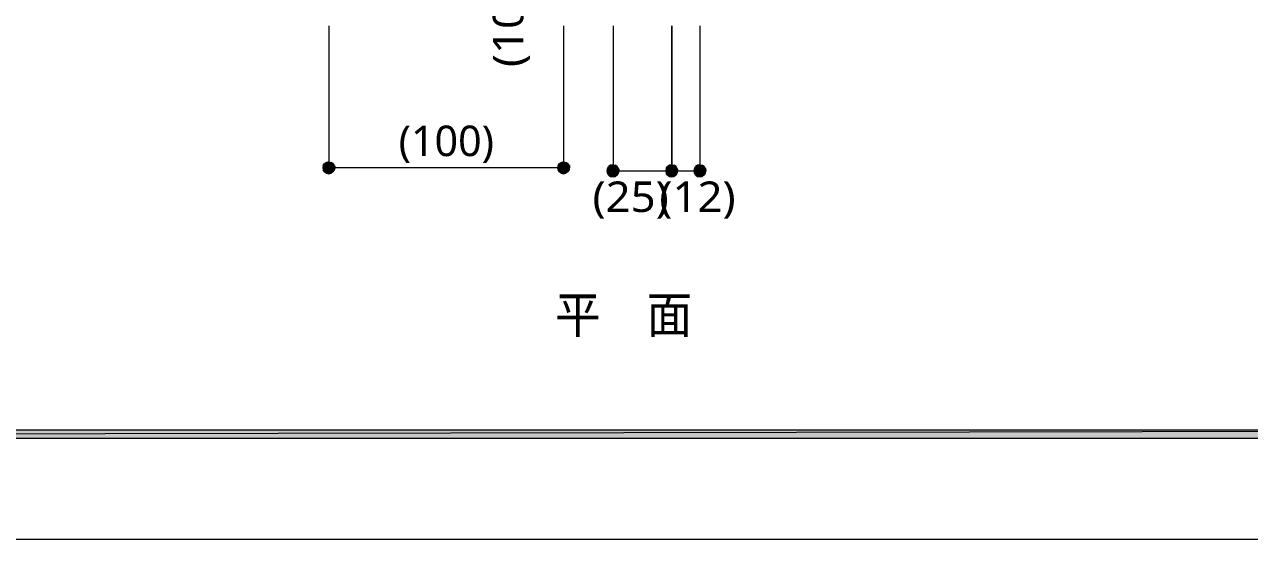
# Model space of a CAD drawing. Header units: millimetres. Extents: x 0 to 420, y 0 to 297.
# Drawn here: x 210.7 to 315, y 157 to 200.9 of the extents above; entities that cross this region are included whole.
import ezdxf
from ezdxf.enums import TextEntityAlignment as Align

# ---------------------------------------------------------------- set-up
doc = ezdxf.new("R2010")
doc.units = ezdxf.units.MM
doc.styles.add('kst32b', font='NotoSansJP-Variable.ttf')

msp = doc.modelspace()

# ---------------------------------------------------------------- hatches: boundary and pattern name
h = msp.add_hatch(color=7)
h.paths.add_polyline_path([(236.39, 189.12), (236.22, 189.02), (236.58, 188.66), (236.39, 189.12)])
h.paths.add_polyline_path([(236.22, 189.02), (236.58, 188.66), (236.11, 188.85), (236.22, 189.02)])
h.paths.add_polyline_path([(236.58, 188.66), (236.11, 188.85), (236.07, 188.66), (236.58, 188.66)])
h = msp.add_hatch(color=7)
h.paths.add_polyline_path([(236.94, 189.02), (236.79, 189.12), (236.58, 188.66), (236.94, 189.02)])
h.paths.add_polyline_path([(236.79, 189.12), (236.58, 188.66), (236.58, 189.17), (236.79, 189.12)])
h.paths.add_polyline_path([(236.58, 188.66), (236.58, 189.17), (236.39, 189.12), (236.58, 188.66)])
h = msp.add_hatch(color=7)
h.paths.add_polyline_path([(237.07, 188.47), (237.11, 188.66), (236.58, 188.66), (237.07, 188.47)])
h.paths.add_polyline_path([(237.11, 188.66), (236.58, 188.66), (237.07, 188.85), (237.11, 188.66)])
h.paths.add_polyline_path([(236.58, 188.66), (237.07, 188.85), (236.94, 189.02), (236.58, 188.66)])
h = msp.add_hatch(color=7)
h.paths.add_polyline_path([(256.39, 189.12), (256.22, 189.02), (256.58, 188.66), (256.39, 189.12)])
h.paths.add_polyline_path([(256.22, 189.02), (256.58, 188.66), (256.12, 188.85), (256.22, 189.02)])
h.paths.add_polyline_path([(256.58, 188.66), (256.12, 188.85), (256.07, 188.66), (256.58, 188.66)])
h = msp.add_hatch(color=7)
h.paths.add_polyline_path([(256.94, 189.02), (256.77, 189.12), (256.58, 188.66), (256.94, 189.02)])
h.paths.add_polyline_path([(256.77, 189.12), (256.58, 188.66), (256.58, 189.17), (256.77, 189.12)])
h.paths.add_polyline_path([(256.58, 188.66), (256.58, 189.17), (256.39, 189.12), (256.58, 188.66)])
h = msp.add_hatch(color=7)
h.paths.add_polyline_path([(257.07, 188.47), (257.09, 188.66), (256.58, 188.66), (257.07, 188.47)])
h.paths.add_polyline_path([(257.09, 188.66), (256.58, 188.66), (257.07, 188.85), (257.09, 188.66)])
h.paths.add_polyline_path([(256.58, 188.66), (257.07, 188.85), (256.94, 189.02), (256.58, 188.66)])
h = msp.add_hatch(color=7)
h.paths.add_polyline_path([(260.58, 188.87), (260.41, 188.76), (260.79, 188.4), (260.58, 188.87)])
h.paths.add_polyline_path([(260.41, 188.76), (260.79, 188.4), (260.31, 188.59), (260.41, 188.76)])
h.paths.add_polyline_path([(260.79, 188.4), (260.31, 188.59), (260.27, 188.4), (260.79, 188.4)])
h = msp.add_hatch(color=7)
h.paths.add_polyline_path([(261.15, 188.76), (260.99, 188.87), (260.79, 188.4), (261.15, 188.76)])
h.paths.add_polyline_path([(260.99, 188.87), (260.79, 188.4), (260.79, 188.91), (260.99, 188.87)])
h.paths.add_polyline_path([(260.79, 188.4), (260.79, 188.91), (260.58, 188.87), (260.79, 188.4)])
h = msp.add_hatch(color=7)
h.paths.add_polyline_path([(265.6, 188.87), (265.43, 188.76), (265.79, 188.4), (265.6, 188.87)])
h.paths.add_polyline_path([(265.43, 188.76), (265.79, 188.4), (265.3, 188.59), (265.43, 188.76)])
h.paths.add_polyline_path([(265.79, 188.4), (265.3, 188.59), (265.28, 188.4), (265.79, 188.4)])
h = msp.add_hatch(color=7)
h.paths.add_polyline_path([(266.15, 188.76), (265.98, 188.87), (265.79, 188.4), (266.15, 188.76)])
h.paths.add_polyline_path([(265.98, 188.87), (265.79, 188.4), (265.79, 188.91), (265.98, 188.87)])
h.paths.add_polyline_path([(265.79, 188.4), (265.79, 188.91), (265.6, 188.87), (265.79, 188.4)])
h = msp.add_hatch(color=7)
h.paths.add_polyline_path([(267.99, 188.87), (267.82, 188.76), (268.18, 188.4), (267.99, 188.87)])
h.paths.add_polyline_path([(267.82, 188.76), (268.18, 188.4), (267.72, 188.59), (267.82, 188.76)])
h.paths.add_polyline_path([(268.18, 188.4), (267.72, 188.59), (267.67, 188.4), (268.18, 188.4)])
h = msp.add_hatch(color=7)
h.paths.add_polyline_path([(268.54, 188.76), (268.37, 188.87), (268.18, 188.4), (268.54, 188.76)])
h.paths.add_polyline_path([(268.37, 188.87), (268.18, 188.4), (268.18, 188.91), (268.37, 188.87)])
h.paths.add_polyline_path([(268.18, 188.4), (268.18, 188.91), (267.99, 188.87), (268.18, 188.4)])
h = msp.add_hatch(color=7)
h.paths.add_polyline_path([(236.07, 188.66), (236.11, 188.47), (236.58, 188.66), (236.07, 188.66)])
h.paths.add_polyline_path([(236.11, 188.47), (236.58, 188.66), (236.22, 188.3), (236.11, 188.47)])
h.paths.add_polyline_path([(236.58, 188.66), (236.22, 188.3), (236.39, 188.19), (236.58, 188.66)])
for points in [[(236.39, 188.19), (236.58, 188.15), (236.58, 188.66), (236.39, 188.19)], [(256.39, 188.19), (256.58, 188.15), (256.58, 188.66), (256.39, 188.19)], [(260.58, 187.92), (260.79, 187.88), (260.79, 188.4), (260.58, 187.92)], [(265.6, 187.92), (265.79, 187.88), (265.79, 188.4), (265.6, 187.92)], [(267.99, 187.92), (268.18, 187.88), (268.18, 188.4), (267.99, 187.92)]]:
    msp.add_hatch(color=7).paths.add_polyline_path(points)
h = msp.add_hatch(color=7)
h.paths.add_polyline_path([(236.58, 188.15), (236.79, 188.19), (236.58, 188.66), (236.58, 188.15)])
h.paths.add_polyline_path([(236.79, 188.19), (236.58, 188.66), (236.94, 188.3), (236.79, 188.19)])
h.paths.add_polyline_path([(236.58, 188.66), (236.94, 188.3), (237.07, 188.47), (236.58, 188.66)])
h = msp.add_hatch(color=7)
h.paths.add_polyline_path([(256.07, 188.66), (256.12, 188.47), (256.58, 188.66), (256.07, 188.66)])
h.paths.add_polyline_path([(256.12, 188.47), (256.58, 188.66), (256.22, 188.3), (256.12, 188.47)])
h.paths.add_polyline_path([(256.58, 188.66), (256.22, 188.3), (256.39, 188.19), (256.58, 188.66)])
h = msp.add_hatch(color=7)
h.paths.add_polyline_path([(256.58, 188.15), (256.77, 188.19), (256.58, 188.66), (256.58, 188.15)])
h.paths.add_polyline_path([(256.77, 188.19), (256.58, 188.66), (256.94, 188.3), (256.77, 188.19)])
h.paths.add_polyline_path([(256.58, 188.66), (256.94, 188.3), (257.07, 188.47), (256.58, 188.66)])
h = msp.add_hatch(color=7)
h.paths.add_polyline_path([(260.27, 188.4), (260.31, 188.19), (260.79, 188.4), (260.27, 188.4)])
h.paths.add_polyline_path([(260.31, 188.19), (260.79, 188.4), (260.41, 188.04), (260.31, 188.19)])
h.paths.add_polyline_path([(260.79, 188.4), (260.41, 188.04), (260.58, 187.92), (260.79, 188.4)])
h = msp.add_hatch(color=7)
h.paths.add_polyline_path([(261.26, 188.19), (261.3, 188.4), (260.79, 188.4), (261.26, 188.19)])
h.paths.add_polyline_path([(261.3, 188.4), (260.79, 188.4), (261.26, 188.59), (261.3, 188.4)])
h.paths.add_polyline_path([(260.79, 188.4), (261.26, 188.59), (261.15, 188.76), (260.79, 188.4)])
h = msp.add_hatch(color=7)
h.paths.add_polyline_path([(260.79, 187.88), (260.99, 187.92), (260.79, 188.4), (260.79, 187.88)])
h.paths.add_polyline_path([(260.99, 187.92), (260.79, 188.4), (261.15, 188.04), (260.99, 187.92)])
h.paths.add_polyline_path([(260.79, 188.4), (261.15, 188.04), (261.26, 188.19), (260.79, 188.4)])
h = msp.add_hatch(color=7)
h.paths.add_polyline_path([(265.28, 188.4), (265.3, 188.19), (265.79, 188.4), (265.28, 188.4)])
h.paths.add_polyline_path([(265.3, 188.19), (265.79, 188.4), (265.43, 188.04), (265.3, 188.19)])
h.paths.add_polyline_path([(265.79, 188.4), (265.43, 188.04), (265.6, 187.92), (265.79, 188.4)])
h = msp.add_hatch(color=7)
h.paths.add_polyline_path([(266.26, 188.19), (266.3, 188.4), (265.79, 188.4), (266.26, 188.19)])
h.paths.add_polyline_path([(266.3, 188.4), (265.79, 188.4), (266.26, 188.59), (266.3, 188.4)])
h.paths.add_polyline_path([(265.79, 188.4), (266.26, 188.59), (266.15, 188.76), (265.79, 188.4)])
h = msp.add_hatch(color=7)
h.paths.add_polyline_path([(265.79, 187.88), (265.98, 187.92), (265.79, 188.4), (265.79, 187.88)])
h.paths.add_polyline_path([(265.98, 187.92), (265.79, 188.4), (266.15, 188.04), (265.98, 187.92)])
h.paths.add_polyline_path([(265.79, 188.4), (266.15, 188.04), (266.26, 188.19), (265.79, 188.4)])
h = msp.add_hatch(color=7)
h.paths.add_polyline_path([(267.67, 188.4), (267.72, 188.19), (268.18, 188.4), (267.67, 188.4)])
h.paths.add_polyline_path([(267.72, 188.19), (268.18, 188.4), (267.82, 188.04), (267.72, 188.19)])
h.paths.add_polyline_path([(268.18, 188.4), (267.82, 188.04), (267.99, 187.92), (268.18, 188.4)])
h = msp.add_hatch(color=7)
h.paths.add_polyline_path([(268.67, 188.19), (268.69, 188.4), (268.18, 188.4), (268.67, 188.19)])
h.paths.add_polyline_path([(268.69, 188.4), (268.18, 188.4), (268.67, 188.59), (268.69, 188.4)])
h.paths.add_polyline_path([(268.18, 188.4), (268.67, 188.59), (268.54, 188.76), (268.18, 188.4)])
h = msp.add_hatch(color=7)
h.paths.add_polyline_path([(268.18, 187.88), (268.37, 187.92), (268.18, 188.4), (268.18, 187.88)])
h.paths.add_polyline_path([(268.37, 187.92), (268.18, 188.4), (268.54, 188.04), (268.37, 187.92)])
h.paths.add_polyline_path([(268.18, 188.4), (268.54, 188.04), (268.67, 188.19), (268.18, 188.4)])
h = msp.add_hatch(color=7)
h.paths.add_polyline_path([(394.17, 165.63), (394.17, 166.33), (26.18, 165.63), (394.17, 165.63)])
h.paths.add_polyline_path([(394.17, 166.33), (26.18, 165.63), (26.18, 166.33), (394.17, 166.33)])

# ---------------------------------------------------------------- linework, layer by layer
at = {"lineweight": 13}
for points in [[(236.58, 200.74), (236.58, 188.66)], [(256.58, 200.74), (256.58, 188.62)], [(260.79, 200.74), (260.79, 188.4)], [(268.18, 200.74), (268.18, 188.4)], [(256.58, 188.66), (236.58, 188.66)], [(260.79, 188.4), (265.79, 188.4), (268.18, 188.4)], [(394.17, 156.99), (26.18, 156.99)]]:
    msp.add_lwpolyline(points, dxfattribs=at)
msp.add_lwpolyline([(265.79, 188.4), (265.79, 200.74)], close=True, dxfattribs=at)
at = {"lineweight": 0}
for points in [[(236.58, 188.66), (236.11, 188.85), (236.07, 188.66)], [(236.22, 189.02), (236.58, 188.66), (236.11, 188.85)], [(236.39, 189.12), (236.22, 189.02), (236.58, 188.66)], [(236.58, 188.66), (236.58, 189.17), (236.39, 189.12)], [(236.79, 189.12), (236.58, 188.66), (236.58, 189.17)], [(236.94, 189.02), (236.79, 189.12), (236.58, 188.66)], [(236.58, 188.66), (237.07, 188.85), (236.94, 189.02)], [(237.11, 188.66), (236.58, 188.66), (237.07, 188.85)], [(256.58, 188.66), (256.12, 188.85), (256.07, 188.66)], [(256.22, 189.02), (256.58, 188.66), (256.12, 188.85)], [(256.39, 189.12), (256.22, 189.02), (256.58, 188.66)], [(256.58, 188.66), (256.58, 189.17), (256.39, 189.12)], [(256.77, 189.12), (256.58, 188.66), (256.58, 189.17)], [(256.94, 189.02), (256.77, 189.12), (256.58, 188.66)], [(256.58, 188.66), (257.07, 188.85), (256.94, 189.02)], [(257.09, 188.66), (256.58, 188.66), (257.07, 188.85)], [(260.58, 188.87), (260.41, 188.76), (260.79, 188.4)], [(260.79, 188.4), (260.79, 188.91), (260.58, 188.87)], [(260.99, 188.87), (260.79, 188.4), (260.79, 188.91)], [(261.15, 188.76), (260.99, 188.87), (260.79, 188.4)], [(265.6, 188.87), (265.43, 188.76), (265.79, 188.4)], [(265.79, 188.4), (265.79, 188.91), (265.6, 188.87)], [(265.98, 188.87), (265.79, 188.4), (265.79, 188.91)], [(266.15, 188.76), (265.98, 188.87), (265.79, 188.4)], [(267.99, 188.87), (267.82, 188.76), (268.18, 188.4)], [(268.18, 188.4), (268.18, 188.91), (267.99, 188.87)], [(268.37, 188.87), (268.18, 188.4), (268.18, 188.91)], [(268.54, 188.76), (268.37, 188.87), (268.18, 188.4)], [(236.07, 188.66), (236.11, 188.47), (236.58, 188.66)], [(236.11, 188.47), (236.58, 188.66), (236.22, 188.3)], [(236.58, 188.66), (236.22, 188.3), (236.39, 188.19)], [(236.39, 188.19), (236.58, 188.15), (236.58, 188.66)], [(236.58, 188.15), (236.79, 188.19), (236.58, 188.66)], [(236.79, 188.19), (236.58, 188.66), (236.94, 188.3)], [(236.58, 188.66), (236.94, 188.3), (237.07, 188.47)], [(237.07, 188.47), (237.11, 188.66), (236.58, 188.66)], [(256.07, 188.66), (256.12, 188.47), (256.58, 188.66)], [(256.12, 188.47), (256.58, 188.66), (256.22, 188.3)], [(256.58, 188.66), (256.22, 188.3), (256.39, 188.19)], [(256.39, 188.19), (256.58, 188.15), (256.58, 188.66)], [(256.58, 188.15), (256.77, 188.19), (256.58, 188.66)], [(256.77, 188.19), (256.58, 188.66), (256.94, 188.3)], [(256.58, 188.66), (256.94, 188.3), (257.07, 188.47)], [(257.07, 188.47), (257.09, 188.66), (256.58, 188.66)], [(260.79, 188.4), (260.31, 188.59), (260.27, 188.4)], [(260.27, 188.4), (260.31, 188.19), (260.79, 188.4)], [(260.41, 188.76), (260.79, 188.4), (260.31, 188.59)], [(260.31, 188.19), (260.79, 188.4), (260.41, 188.04)], [(260.79, 188.4), (260.41, 188.04), (260.58, 187.92)], [(260.58, 187.92), (260.79, 187.88), (260.79, 188.4)], [(260.79, 188.4), (261.26, 188.59), (261.15, 188.76)], [(261.3, 188.4), (260.79, 188.4), (261.26, 188.59)], [(260.79, 187.88), (260.99, 187.92), (260.79, 188.4)], [(260.99, 187.92), (260.79, 188.4), (261.15, 188.04)], [(260.79, 188.4), (261.15, 188.04), (261.26, 188.19)], [(261.26, 188.19), (261.3, 188.4), (260.79, 188.4)], [(265.79, 188.4), (265.3, 188.59), (265.28, 188.4)], [(265.28, 188.4), (265.3, 188.19), (265.79, 188.4)], [(265.43, 188.76), (265.79, 188.4), (265.3, 188.59)], [(265.3, 188.19), (265.79, 188.4), (265.43, 188.04)], [(265.79, 188.4), (265.43, 188.04), (265.6, 187.92)], [(265.6, 187.92), (265.79, 187.88), (265.79, 188.4)], [(265.79, 188.4), (266.26, 188.59), (266.15, 188.76)], [(266.3, 188.4), (265.79, 188.4), (266.26, 188.59)], [(265.79, 187.88), (265.98, 187.92), (265.79, 188.4)], [(265.98, 187.92), (265.79, 188.4), (266.15, 188.04)], [(265.79, 188.4), (266.15, 188.04), (266.26, 188.19)], [(266.26, 188.19), (266.3, 188.4), (265.79, 188.4)], [(268.18, 188.4), (267.72, 188.59), (267.67, 188.4)], [(267.67, 188.4), (267.72, 188.19), (268.18, 188.4)], [(267.82, 188.76), (268.18, 188.4), (267.72, 188.59)], [(267.72, 188.19), (268.18, 188.4), (267.82, 188.04)], [(268.18, 188.4), (267.82, 188.04), (267.99, 187.92)], [(267.99, 187.92), (268.18, 187.88), (268.18, 188.4)], [(268.18, 188.4), (268.67, 188.59), (268.54, 188.76)], [(268.69, 188.4), (268.18, 188.4), (268.67, 188.59)], [(268.18, 187.88), (268.37, 187.92), (268.18, 188.4)], [(268.37, 187.92), (268.18, 188.4), (268.54, 188.04)], [(268.18, 188.4), (268.54, 188.04), (268.67, 188.19)], [(268.67, 188.19), (268.69, 188.4), (268.18, 188.4)], [(394.17, 165.63), (394.17, 166.33), (26.18, 165.63)], [(394.17, 166.33), (26.18, 165.63), (26.18, 166.33)]]:
    msp.add_lwpolyline(points, close=True, dxfattribs=at)

# ---------------------------------------------------------------- texts
at = {"style": 'kst32b'}
for s, height, p, p2 in [('(10)', 2.599, (253.15, 197.23), (253.15, 203.73)), ('(100)', 2.599, (242.53, 189.65), (250.65, 189.65)), ('(25)', 2.599, (259.04, 184.89), (265.53, 184.89)), ('(12)', 2.599, (264.73, 184.89), (271.23, 184.89)), ('平\u3000面', 3.119, (255.84, 174.58), (267.54, 174.58))]:
    msp.add_text(s, height=height, dxfattribs=at).set_placement(p, p2, align=Align.FIT)

doc.saveas('drawing.dxf')
